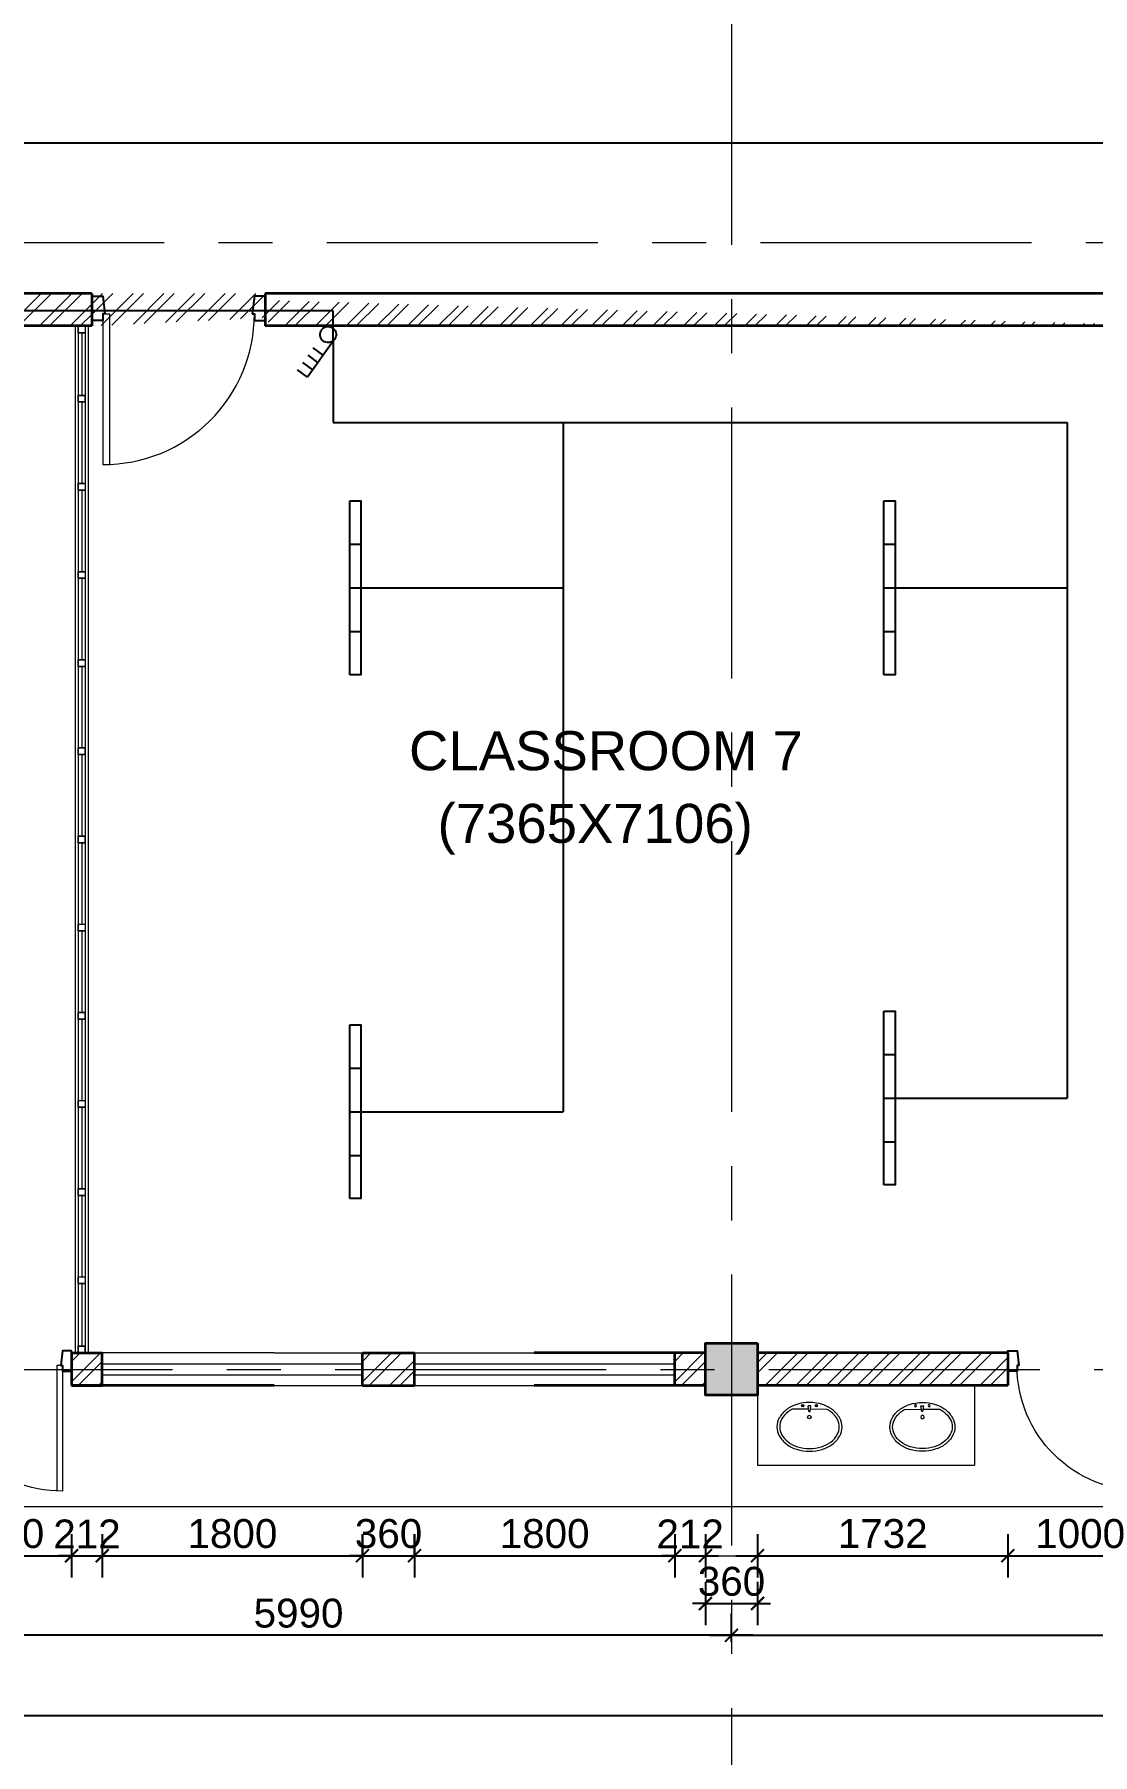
# Model space of a CAD drawing. Header units: inches. Extents: x 527934 to 2134587, y -408734 to 227304.
# Drawn here: x 1705799 to 1713119, y -23437 to -11534 of the extents above; entities that cross this region are included whole.
import ezdxf

# ---------------------------------------------------------------- set-up
doc = ezdxf.new("R2010")
doc.units = ezdxf.units.IN
doc.header["$MEASUREMENT"] = 0
doc.linetypes.add('CENTER', pattern=[2, 1.25, -0.25, 0.25, -0.25])
for name, color, linetype, lineweight in [('1 LIGHT N SWITCH', 3, 'Continuous', 25), ('6 LIGHT PT WIRING', 3, 'Continuous', 25), ('centre line', 1, 'CENTER', 9), ('dim', 253, 'Continuous', 9), ('door', 77, 'Continuous', 13), ('furniture', 253, 'Continuous', 5), ('hatch', 250, 'Continuous', 5), ('hatch 2', 251, 'Continuous', 5), ('Index_Contour', 1, 'Continuous', 20), ('INSULATION', 253, 'Continuous', 5), ('metal', 40, 'Continuous', 18), ('partition wall', 5, 'Continuous', 20), ('plinth', 5, 'Continuous', 9), ('sill', 253, 'Continuous', 13), ('text', 7, 'Continuous', 13), ('wall - brick', 30, 'Continuous', 35), ('window', 1, 'Continuous', 15)]:
    doc.layers.add(name, color=color, linetype=linetype, lineweight=lineweight)
doc.styles.get("Standard").update_dxf_attribs({"font": 'arial.ttf'})
doc.linetypes.add('BATTING', pattern='A,0.0001,-0.1,[134,ltypeshp.shx,S=0.1,R=0,X=-0.1,Y=0],-0.2,[134,ltypeshp.shx,S=0.1,R=180,X=0.1,Y=0],-0.1', length=0.4001)
doc.dimstyles.new('dim 100', dxfattribs={"dimtxt": 200, "dimasz": 90, "dimexe": 150, "dimexo": 150, "dimgap": 50, "dimtad": 1, "dimdec": 0, "dimzin": 0, "dimdsep": 46, "dimtxsty": 'Standard', "dimblk": 'ARCHTICK', "dimcen": 100, "dimdle": 150, "dimazin": 0, "dimtfac": 1, "dimtdec": 0, "dimtix": 1, "dimtmove": 2, "dimatfit": 3, "dimfxl": 150, "dimfxlon": 1, "dimtolj": 1, "dimtzin": 0, "dimarcsym": 0})

# ---------------------------------------------------------------- blocks, each defined once
blk = doc.blocks.new('hhhddhdhhdhd')
at = {"layer": 'hatch 2'}
h = blk.add_hatch(dxfattribs=at)
h.set_pattern_fill('ANSI31', color=256, scale=10.11854614201475, angle=180)
h.set_pattern_definition([(225, (0, 0), (0.8943615740959506, -0.894361574095951), [])])
h.paths.add_polyline_path([(2732476.997218427, 3237924.497344343), (2732476.997218427, 3237970.497344343), (2732522.997218427, 3237970.497344343), (2732522.997218427, 3237924.497344343)], flags=16)
edge = h.paths.add_edge_path()
edge.add_line((2732475.497218427, 3237972.497344343), (2732524.497218427, 3237972.497344343))
edge.add_arc((2732524.497218427, 3237971.997344343), 0.5, 0, 90, ccw=False)
edge.add_line((2732524.997218427, 3237971.997344343), (2732524.997218427, 3237922.997344343))
edge.add_arc((2732524.497218427, 3237922.997344343), 0.5, -90, 0, ccw=False)
edge.add_line((2732524.497218427, 3237922.497344343), (2732475.497218427, 3237922.497344343))
edge.add_arc((2732475.497218427, 3237922.997344343), 0.5, 180, 270, ccw=False)
edge.add_line((2732474.997218427, 3237922.997344343), (2732474.997218427, 3237971.809960568))
edge.add_arc((2732475.621186423, 3237971.881629747), 0.628070479563874, 101.38373853772163, 186.5522990226772, ccw=False)
at = {"layer": 'metal'}
for p, q in [((2732474.997218427, 3237922.997344343), (2732474.997218427, 3237971.809960568)), ((2732475.497218427, 3237972.497344343), (2732524.497218427, 3237972.497344343)), ((2732524.997218427, 3237971.997344343), (2732524.997218427, 3237922.997344343)), ((2732524.497218427, 3237922.497344343), (2732475.497218427, 3237922.497344343)), ((2732476.997218427, 3237970.497344343), (2732522.997218427, 3237970.497344343)), ((2732476.997218427, 3237924.497344343), (2732476.997218427, 3237970.497344343)), ((2732522.997218427, 3237924.497344343), (2732476.997218427, 3237924.497344343)), ((2732522.997218427, 3237970.497344343), (2732522.997218427, 3237924.497344343))]:
    blk.add_line(p, q, dxfattribs=at)
for centre, radius, start, end in [((2732475.621186423, 3237971.881629747), 0.628070479563874, 101.3837385377217, 186.5522990226772), ((2732524.497218427, 3237971.997344343), 0.5, 0, 90), ((2732475.497218427, 3237922.997344343), 0.5, 180, 270), ((2732524.497218427, 3237922.997344343), 0.5, 270, 0)]:
    blk.add_arc(centre, radius, start, end, dxfattribs=at)
blk = doc.blocks.new('Dd1')
at = {"layer": 'door'}
for p, q in [((6330586.909815274, 14339.03910187684), (6330586.909815273, 13509.05983945176)), ((6330598.909815274, 14377.03910187684), (6330624.909815274, 14377.03910187684)), ((6330624.909815274, 14377.03910187684), (6330624.909815274, 13509.62916418879))]:
    blk.add_line(p, q, dxfattribs=at)
at = {"layer": 'door', "lineweight": 25}
for points in [[(6330598.909815274, 14377.03910187684), (6330586.909815274, 14377.03910187684), (6330586.909815274, 14339.03910187684), (6330523.909815274, 14339.03910187684), (6330523.909815274, 14479.03910187684), (6330586.909815274, 14479.03910187684)], [(6331448.909815274, 14377.03910187684), (6331460.909815274, 14377.03910187684), (6331460.909815274, 14339.03910187684), (6331523.909815274, 14339.03910187684), (6331523.909815274, 14479.03910187684), (6331460.909815274, 14479.03910187684)]]:
    blk.add_lwpolyline(points, close=True, dxfattribs=at)
at = {"layer": 'door'}
blk.add_arc((6330592.909815274, 14377.03910187684), 868, 269.6039430704651, 0, dxfattribs=at)
blk = doc.blocks.new('_ArchTick')
at = {"color": 0, "linetype": 'ByBlock', "const_width": 0.15}
blk.add_lwpolyline([(-0.5, -0.5), (0.5, 0.5)], dxfattribs=at)
blk = doc.blocks.new('*D2553')
at = {"layer": 'Defpoints', "color": 0, "ltscale": 400}
for p in [(1705056.265545588, -20657.88249281747), (1706056.266017247, -20657.88249389594), (1706056.266017247, -22060.54437212483)]:
    blk.add_point(p, dxfattribs=at)
at = {"layer": 'dim', "color": 0, "lineweight": -2, "ltscale": 400}
for p, q in [((1705056.265545588, -21910.54437212483), (1705056.265545588, -22210.54437212483)), ((1706056.266017247, -21910.54437212483), (1706056.266017247, -22210.54437212483)), ((1704906.265545588, -22060.54437212483), (1706206.266017247, -22060.54437212483))]:
    blk.add_line(p, q, dxfattribs=at)
at = {"layer": 'dim', "color": 0, "lineweight": -2, "ltscale": 400, "xscale": 90, "yscale": 90, "zscale": 90, "rotation": 180}
blk.add_blockref('_ArchTick', (1705056.265545588, -22060.54437212483), dxfattribs=at)
at = {"layer": 'dim', "color": 0, "lineweight": -2, "ltscale": 400, "xscale": 90, "yscale": 90, "zscale": 90}
blk.add_blockref('_ArchTick', (1706056.266017247, -22060.54437212483), dxfattribs=at)
at = {"layer": 'dim', "color": 0, "ltscale": 400, "insert": (1705556.265781417, -21908.42977458049), "char_height": 200, "attachment_point": 5}
blk.add_mtext('\\A1;1000', dxfattribs=at)
blk = doc.blocks.new('*D2554')
at = {"layer": 'Defpoints', "color": 0, "ltscale": 400}
for p in [(1706056.266017247, -20882.88249281747), (1706268.765515205, -20882.88249281747), (1706268.765515205, -22060.54437212483)]:
    blk.add_point(p, dxfattribs=at)
at = {"layer": 'dim', "color": 0, "lineweight": -2, "ltscale": 400}
for p, q in [((1706056.266017247, -21910.54437212483), (1706056.266017247, -22210.54437212483)), ((1706268.765515205, -21910.54437212483), (1706268.765515205, -22210.54437212483)), ((1706056.266017247, -22060.54437212483), (1705966.266017247, -22060.54437212483)), ((1706056.266017247, -22060.54437212483), (1706268.765515205, -22060.54437212483)), ((1706268.765515205, -22060.54437212483), (1706358.765515205, -22060.54437212483))]:
    blk.add_line(p, q, dxfattribs=at)
at = {"layer": 'dim', "color": 0, "lineweight": -2, "ltscale": 400, "xscale": 90, "yscale": 90, "zscale": 90}
blk.add_blockref('_ArchTick', (1706056.266017247, -22060.54437212483), dxfattribs=at)
at = {"layer": 'dim', "color": 0, "lineweight": -2, "ltscale": 400, "xscale": 90, "yscale": 90, "zscale": 90, "rotation": 180}
blk.add_blockref('_ArchTick', (1706268.765515205, -22060.54437212483), dxfattribs=at)
at = {"layer": 'dim', "color": 0, "ltscale": 400, "insert": (1706162.515766226, -21910.13509518077), "char_height": 200, "attachment_point": 5}
blk.add_mtext('\\A1;212', dxfattribs=at)
blk = doc.blocks.new('*D2555')
at = {"layer": 'Defpoints', "color": 0, "ltscale": 400}
for p in [(1706268.765515205, -20882.88249281747), (1708068.765515205, -20882.88249281747), (1708068.765515205, -22060.54437212483)]:
    blk.add_point(p, dxfattribs=at)
at = {"layer": 'dim', "color": 0, "lineweight": -2, "ltscale": 400}
for p, q in [((1706268.765515205, -21910.54437212483), (1706268.765515205, -22210.54437212483)), ((1708068.765515205, -21910.54437212483), (1708068.765515205, -22210.54437212483)), ((1706118.765515205, -22060.54437212483), (1708218.765515205, -22060.54437212483))]:
    blk.add_line(p, q, dxfattribs=at)
at = {"layer": 'dim', "color": 0, "lineweight": -2, "ltscale": 400, "xscale": 90, "yscale": 90, "zscale": 90, "rotation": 180}
blk.add_blockref('_ArchTick', (1706268.765515205, -22060.54437212483), dxfattribs=at)
at = {"layer": 'dim', "color": 0, "lineweight": -2, "ltscale": 400, "xscale": 90, "yscale": 90, "zscale": 90}
blk.add_blockref('_ArchTick', (1708068.765515205, -22060.54437212483), dxfattribs=at)
at = {"layer": 'dim', "color": 0, "ltscale": 400, "insert": (1707168.765515205, -21908.42977458049), "char_height": 200, "attachment_point": 5}
blk.add_mtext('\\A1;1800', dxfattribs=at)
blk = doc.blocks.new('*D2556')
at = {"layer": 'Defpoints', "color": 0, "ltscale": 400}
for p in [(1708428.765515205, -20882.88249281747), (1710228.765515205, -20882.88249281747), (1710228.765515205, -22060.54437212483)]:
    blk.add_point(p, dxfattribs=at)
at = {"layer": 'dim', "color": 0, "lineweight": -2, "ltscale": 400}
for p, q in [((1708428.765515205, -21910.54437212483), (1708428.765515205, -22210.54437212483)), ((1710228.765515205, -21910.54437212483), (1710228.765515205, -22210.54437212483)), ((1708278.765515205, -22060.54437212483), (1710378.765515205, -22060.54437212483))]:
    blk.add_line(p, q, dxfattribs=at)
at = {"layer": 'dim', "color": 0, "lineweight": -2, "ltscale": 400, "xscale": 90, "yscale": 90, "zscale": 90, "rotation": 180}
blk.add_blockref('_ArchTick', (1708428.765515205, -22060.54437212483), dxfattribs=at)
at = {"layer": 'dim', "color": 0, "lineweight": -2, "ltscale": 400, "xscale": 90, "yscale": 90, "zscale": 90}
blk.add_blockref('_ArchTick', (1710228.765515205, -22060.54437212483), dxfattribs=at)
at = {"layer": 'dim', "color": 0, "ltscale": 400, "insert": (1709328.765515205, -21908.42977458049), "char_height": 200, "attachment_point": 5}
blk.add_mtext('\\A1;1800', dxfattribs=at)
blk = doc.blocks.new('*D2557')
at = {"layer": 'Defpoints', "color": 0, "ltscale": 400}
for p in [(1710228.765515205, -20882.88249281701), (1710441.265484822, -20882.88249281701), (1710441.265484822, -22060.54437212483)]:
    blk.add_point(p, dxfattribs=at)
at = {"layer": 'dim', "color": 0, "lineweight": -2, "ltscale": 400}
for p, q in [((1710228.765515205, -21910.54437212483), (1710228.765515205, -22210.54437212483)), ((1710441.265484822, -21910.54437212483), (1710441.265484822, -22210.54437212483)), ((1710228.765515205, -22060.54437212483), (1710138.765515205, -22060.54437212483)), ((1710228.765515205, -22060.54437212483), (1710441.265484822, -22060.54437212483)), ((1710441.265484822, -22060.54437212483), (1710531.265484822, -22060.54437212483))]:
    blk.add_line(p, q, dxfattribs=at)
at = {"layer": 'dim', "color": 0, "lineweight": -2, "ltscale": 400, "xscale": 90, "yscale": 90, "zscale": 90}
blk.add_blockref('_ArchTick', (1710228.765515205, -22060.54437212483), dxfattribs=at)
at = {"layer": 'dim', "color": 0, "lineweight": -2, "ltscale": 400, "xscale": 90, "yscale": 90, "zscale": 90, "rotation": 180}
blk.add_blockref('_ArchTick', (1710441.265484822, -22060.54437212483), dxfattribs=at)
at = {"layer": 'dim', "color": 0, "ltscale": 400, "insert": (1710335.015500014, -21910.13509518077), "char_height": 200, "attachment_point": 5}
blk.add_mtext('\\A1;212', dxfattribs=at)
blk = doc.blocks.new('*D2094')
at = {"layer": 'Defpoints', "color": 0, "ltscale": 400}
for p in [(1710441.265484822, -21280.97363024228), (1710801.265484822, -21280.97363024228), (1710801.265484822, -22391.13550954964)]:
    blk.add_point(p, dxfattribs=at)
at = {"layer": 'dim', "color": 0, "lineweight": -2, "ltscale": 400}
for p, q in [((1710441.265484822, -22241.13550954964), (1710441.265484822, -22541.13550954964)), ((1710801.265484822, -22241.13550954964), (1710801.265484822, -22541.13550954964)), ((1710441.265484822, -22391.13550954964), (1710351.265484822, -22391.13550954964)), ((1710441.265484822, -22391.13550954964), (1710801.265484822, -22391.13550954964)), ((1710801.265484822, -22391.13550954964), (1710891.265484822, -22391.13550954964))]:
    blk.add_line(p, q, dxfattribs=at)
at = {"layer": 'dim', "color": 0, "lineweight": -2, "ltscale": 400, "xscale": 90, "yscale": 90, "zscale": 90}
blk.add_blockref('_ArchTick', (1710441.265484822, -22391.13550954964), dxfattribs=at)
at = {"layer": 'dim', "color": 0, "lineweight": -2, "ltscale": 400, "xscale": 90, "yscale": 90, "zscale": 90, "rotation": 180}
blk.add_blockref('_ArchTick', (1710801.265484822, -22391.13550954964), dxfattribs=at)
at = {"layer": 'dim', "color": 0, "ltscale": 400, "insert": (1710621.265484822, -22238.95269918129), "char_height": 200, "attachment_point": 5}
blk.add_mtext('\\A1;360', dxfattribs=at)
blk = doc.blocks.new('*D2558')
at = {"layer": 'Defpoints', "color": 0, "ltscale": 400}
for p in [(1710801.265484822, -20882.88249281747), (1712533.266017284, -20882.88249281747), (1712533.266017284, -22060.54437212483)]:
    blk.add_point(p, dxfattribs=at)
at = {"layer": 'dim', "color": 0, "lineweight": -2, "ltscale": 400}
for p, q in [((1710801.265484822, -21910.54437212483), (1710801.265484822, -22210.54437212483)), ((1712533.266017284, -21910.54437212483), (1712533.266017284, -22210.54437212483)), ((1710651.265484822, -22060.54437212483), (1712683.266017284, -22060.54437212483))]:
    blk.add_line(p, q, dxfattribs=at)
at = {"layer": 'dim', "color": 0, "lineweight": -2, "ltscale": 400, "xscale": 90, "yscale": 90, "zscale": 90, "rotation": 180}
blk.add_blockref('_ArchTick', (1710801.265484822, -22060.54437212483), dxfattribs=at)
at = {"layer": 'dim', "color": 0, "lineweight": -2, "ltscale": 400, "xscale": 90, "yscale": 90, "zscale": 90}
blk.add_blockref('_ArchTick', (1712533.266017284, -22060.54437212483), dxfattribs=at)
at = {"layer": 'dim', "color": 0, "ltscale": 400, "insert": (1711667.265751053, -21908.36156175648), "char_height": 200, "attachment_point": 5}
blk.add_mtext('\\A1;1732', dxfattribs=at)
blk = doc.blocks.new('*D2095')
at = {"layer": 'Defpoints', "color": 0, "ltscale": 400}
for p in [(1712533.266017284, -20882.88249281747), (1713533.265545582, -20882.88458908699), (1713533.265545582, -22060.54437212483)]:
    blk.add_point(p, dxfattribs=at)
at = {"layer": 'dim', "color": 0, "lineweight": -2, "ltscale": 400}
for p, q in [((1712533.266017284, -21910.54437212483), (1712533.266017284, -22210.54437212483)), ((1713533.265545582, -21910.54437212483), (1713533.265545582, -22210.54437212483)), ((1712383.266017284, -22060.54437212483), (1713683.265545582, -22060.54437212483))]:
    blk.add_line(p, q, dxfattribs=at)
at = {"layer": 'dim', "color": 0, "lineweight": -2, "ltscale": 400, "xscale": 90, "yscale": 90, "zscale": 90, "rotation": 180}
blk.add_blockref('_ArchTick', (1712533.266017284, -22060.54437212483), dxfattribs=at)
at = {"layer": 'dim', "color": 0, "lineweight": -2, "ltscale": 400, "xscale": 90, "yscale": 90, "zscale": 90}
blk.add_blockref('_ArchTick', (1713533.265545582, -22060.54437212483), dxfattribs=at)
at = {"layer": 'dim', "color": 0, "ltscale": 400, "insert": (1713033.265781433, -21908.42977458049), "char_height": 200, "attachment_point": 5}
blk.add_mtext('\\A1;1000', dxfattribs=at)
blk = doc.blocks.new('*D2099')
at = {"layer": 'Defpoints', "color": 0, "ltscale": 400}
for p in [(1698461.265545587, -21034.48538667196), (1728801.275235086, -21034.48538667196), (1728801.275235086, -23166.21030506492)]:
    blk.add_point(p, dxfattribs=at)
at = {"layer": 'dim', "color": 0, "lineweight": -2, "ltscale": 400}
for p, q in [((1698461.265545587, -23016.21030506492), (1698461.265545587, -23316.21030506492)), ((1728801.275235086, -23016.21030506492), (1728801.275235086, -23316.21030506492)), ((1698311.265545587, -23166.21030506492), (1728951.275235086, -23166.21030506492))]:
    blk.add_line(p, q, dxfattribs=at)
at = {"layer": 'dim', "color": 0, "lineweight": -2, "ltscale": 400, "xscale": 90, "yscale": 90, "zscale": 90, "rotation": 180}
blk.add_blockref('_ArchTick', (1698461.265545587, -23166.21030506492), dxfattribs=at)
at = {"layer": 'dim', "color": 0, "lineweight": -2, "ltscale": 400, "xscale": 90, "yscale": 90, "zscale": 90}
blk.add_blockref('_ArchTick', (1728801.275235086, -23166.21030506492), dxfattribs=at)
at = {"layer": 'dim', "color": 0, "ltscale": 400, "insert": (1713631.270390336, -23014.02749469657), "char_height": 200, "attachment_point": 5}
blk.add_mtext('\\A1;30340', dxfattribs=at)
blk = doc.blocks.new('*D2120')
at = {"layer": 'Defpoints', "color": 0, "ltscale": 400}
for p in [(1698466.265545587, -11766.37597028585), (1734566.265545589, -11766.37597028585), (1698466.265545587, -23721.21030506492)]:
    blk.add_point(p, dxfattribs=at)
at = {"layer": 'dim', "color": 0, "lineweight": -2, "ltscale": 400}
for p, q in [((1698466.265545587, -23571.21030506492), (1698466.265545587, -23871.21030506492)), ((1734566.265545589, -23571.21030506492), (1734566.265545589, -23871.21030506492)), ((1734716.265545589, -23721.21030506492), (1698316.265545587, -23721.21030506492))]:
    blk.add_line(p, q, dxfattribs=at)
at = {"layer": 'dim', "color": 0, "lineweight": -2, "ltscale": 400, "xscale": 90, "yscale": 90, "zscale": 90, "rotation": 180}
blk.add_blockref('_ArchTick', (1698466.265545587, -23721.21030506492), dxfattribs=at)
at = {"layer": 'dim', "color": 0, "lineweight": -2, "ltscale": 400, "xscale": 90, "yscale": 90, "zscale": 90}
blk.add_blockref('_ArchTick', (1734566.265545589, -23721.21030506492), dxfattribs=at)
at = {"layer": 'dim', "color": 0, "ltscale": 400, "insert": (1716516.265545588, -23569.02749469657), "char_height": 200, "attachment_point": 5}
blk.add_mtext('\\A1;36100', dxfattribs=at)
blk = doc.blocks.new('*D2127')
at = {"layer": 'Defpoints', "color": 0, "ltscale": 400}
for p in [(1704631.265484822, -22611.21030506492), (1704631.265484822, -22807.06950685277), (1710621.265484823, -22807.06950685271)]:
    blk.add_point(p, dxfattribs=at)
at = {"layer": 'furniture', "color": 0, "lineweight": -2, "ltscale": 400}
for p, q in [((1704631.265484822, -22657.06950685277), (1704631.265484822, -22461.21030506492)), ((1710621.265484823, -22657.06950685271), (1710621.265484823, -22461.21030506492)), ((1710771.265484823, -22611.21030506492), (1704481.265484822, -22611.21030506492))]:
    blk.add_line(p, q, dxfattribs=at)
at = {"layer": 'furniture', "color": 0, "lineweight": -2, "ltscale": 400, "xscale": 90, "yscale": 90, "zscale": 90, "rotation": 180}
blk.add_blockref('_ArchTick', (1704631.265484822, -22611.21030506492), dxfattribs=at)
at = {"layer": 'furniture', "color": 0, "lineweight": -2, "ltscale": 400, "xscale": 90, "yscale": 90, "zscale": 90}
blk.add_blockref('_ArchTick', (1710621.265484823, -22611.21030506492), dxfattribs=at)
at = {"layer": 'furniture', "color": 0, "ltscale": 400, "insert": (1707626.265484823, -22459.09570752058), "char_height": 200, "attachment_point": 5}
blk.add_mtext('\\A1;5990', dxfattribs=at)
blk = doc.blocks.new('*D2128')
at = {"layer": 'Defpoints', "color": 0, "ltscale": 400}
for p in [(1716616.265484824, -22611.21030506492), (1710621.265484823, -22807.06950685271), (1716616.265484824, -22807.0695068526)]:
    blk.add_point(p, dxfattribs=at)
at = {"layer": 'furniture', "color": 0, "lineweight": -2, "ltscale": 400}
for p, q in [((1710621.265484823, -22657.06950685271), (1710621.265484823, -22461.21030506492)), ((1716616.265484824, -22657.0695068526), (1716616.265484824, -22461.21030506492)), ((1710471.265484823, -22611.21030506492), (1716766.265484824, -22611.21030506492))]:
    blk.add_line(p, q, dxfattribs=at)
at = {"layer": 'furniture', "color": 0, "lineweight": -2, "ltscale": 400, "xscale": 90, "yscale": 90, "zscale": 90, "rotation": 180}
blk.add_blockref('_ArchTick', (1710621.265484823, -22611.21030506492), dxfattribs=at)
at = {"layer": 'furniture', "color": 0, "lineweight": -2, "ltscale": 400, "xscale": 90, "yscale": 90, "zscale": 90}
blk.add_blockref('_ArchTick', (1716616.265484824, -22611.21030506492), dxfattribs=at)
at = {"layer": 'furniture', "color": 0, "ltscale": 400, "insert": (1713618.765484823, -22459.09570752058), "char_height": 200, "attachment_point": 5}
blk.add_mtext('\\A1;5995', dxfattribs=at)
blk = doc.blocks.new('A$C469E363F')
at = {"color": 0}
for p, q in [((-0.6508621504823395, 5.386565131215548), (-5.48346222720204, 5.401587293539478)), ((-0.0007155700219527716, 6.375148933184164), (-0.793191741259875, 6.377612349459696)), ((-0.559981359602375, 4.753758175883149), (-0.793191741259875, 6.377612349459696)), ((-0.2370772212781276, 4.752754426699994), (-0.0007155700219527716, 6.375148933184164)), ((4.683396375230473, 5.369983561008894), (-0.1449683981321641, 5.384992557870873)), ((-0.559981359602375, 4.753758175883149), (-0.2370772212781276, 4.752754426699994))]:
    blk.add_line(p, q, dxfattribs=at)
blk.add_lwpolyline([(-0.4382158782572105, -6.897595226916565, 0.07544461622980127), (3.312944850031613, -6.340268763403401, 0.08578280710760662), (6.292661078377819, -4.829499937515266, 0.1060700219635833), (8.410901875204786, -2.409746898945514, 0.1268223572478309), (9.093668923080827, 0.205129318919262, 0.126822357247841), (8.427171625367691, 2.824199731978752, 0.1060700219635801), (6.324015248738306, 5.257075005487422, 0.08578280710761567), (3.353748979321495, 6.786339382732649, 0.07544461622980807), (-0.3938743852966127, 7.366975855369674, 0.07544461622980717), (-4.145035113585891, 6.809649391856055, 0.08578280710761259), (-7.124751341931642, 5.298880565967693, 0.1060700219635841), (-9.242992138758495, 2.879127527397941, 0.126822357247837), (-9.925759186634536, 0.2642513095333925, 0.126822357247837), (-9.259261888921515, -2.354819103525642, 0.1060700219635841), (-7.156105512291902, -4.787694377034768, 0.08578280710760329), (-4.185839242875659, -6.316958754279995, 0.07544461622980449)], format="xyb", close=True, dxfattribs=at)
for points in [[(-5.483462227202153, 5.401587293539478, 0.03836599379511606), (-6.651236372209155, 4.663421579211672, 0.1060700219635777), (-8.550473193987273, 2.49384573243151, 0.1268223572478474), (-9.133283015396387, 0.2617878932576332, 0.1268223572478473), (-8.564361049612785, -1.973850110131252, 0.1060700219635788), (-6.678649076528586, -4.155191489809567, 0.08578280710762202), (-3.948379741503118, -5.560891604082371, 0.07544461622978832), (-0.4357524619815649, -6.105119055678642, 0.07544461622978296)], [(-0.4357524619815649, -6.105119055678642, 0.07544461622978296), (3.080190369535558, -5.582739950612449, 0.08578280710762863), (5.819146108655104, -4.194040950759018, 0.1060700219635648), (7.718382930433108, -2.02446510397931, 0.1268223572478603), (8.301192751842564, 0.2075927351947939, 0.1268223572478523), (7.732270786058848, 2.443230738583679, 0.10607002196357), (5.846558812974877, 4.624572118262222, 0.03836599379512048), (4.683396375230586, 5.369983561008667, 0.0754446162298453)]]:
    blk.add_lwpolyline(points, format="xyb", dxfattribs=at)
for centre, radius in [((-2.405682235648442, 6.44145536807423), 0.316410527509236), ((-2.405682235648442, 6.44145536807423), 0.2756866746727006), ((1.612140671178054, 6.428965944795436), 0.316410527509236), ((1.612140671178054, 6.428965944795436), 0.262968484783221), ((-0.4609283452438149, 3.125746573210563), 0.5149583400676158)]:
    blk.add_circle(centre, radius, dxfattribs=at)
blk = doc.blocks.new('*D2131')
at = {"layer": 'Defpoints', "color": 0, "ltscale": 400}
for p in [(1708068.765515205, -22060.54437212483), (1708428.765515205, -22060.54437212483), (1708428.765515205, -22060.54437212483)]:
    blk.add_point(p, dxfattribs=at)
at = {"layer": 'furniture', "color": 0, "lineweight": -2, "ltscale": 400}
for p, q in [((1708068.765515205, -22060.54437212483), (1708068.765515205, -21910.54437212483)), ((1708428.765515205, -22060.54437212483), (1708428.765515205, -21910.54437212483)), ((1708068.765515205, -22060.54437212483), (1707978.765515205, -22060.54437212483)), ((1708068.765515205, -22060.54437212483), (1708428.765515205, -22060.54437212483)), ((1708428.765515205, -22060.54437212483), (1708518.765515205, -22060.54437212483))]:
    blk.add_line(p, q, dxfattribs=at)
at = {"layer": 'furniture', "color": 0, "lineweight": -2, "ltscale": 400, "xscale": 90, "yscale": 90, "zscale": 90}
blk.add_blockref('_ArchTick', (1708068.765515205, -22060.54437212483), dxfattribs=at)
at = {"layer": 'furniture', "color": 0, "lineweight": -2, "ltscale": 400, "xscale": 90, "yscale": 90, "zscale": 90, "rotation": 180}
blk.add_blockref('_ArchTick', (1708428.765515205, -22060.54437212483), dxfattribs=at)
at = {"layer": 'furniture', "color": 0, "ltscale": 400, "insert": (1708248.765515205, -21908.36156175648), "char_height": 200, "attachment_point": 5}
blk.add_mtext('\\A1;360', dxfattribs=at)
blk = doc.blocks.new('1x36 TL MO')
at = {"color": 3}
for p, q in [((11329249.02038542, 640104.8315080923), (11330289.84068898, 640104.8315080923)), ((11329507.36294379, 640104.8315080923), (11329507.36294379, 640038.1244651896)), ((11329768.83599621, 640104.8315080923), (11329768.83599621, 640038.1244651896)), ((11330030.30904857, 640104.8315080923), (11330030.30904857, 640038.1244651896))]:
    blk.add_line(p, q, dxfattribs=at)
blk.add_lwpolyline([(11330289.84068898, 640104.8315080923), (11330289.84068898, 640038.1244651896), (11329249.02038542, 640038.1244651896), (11329249.02038542, 640104.8315080923)], dxfattribs=at)
blk = doc.blocks.new('4 gang')
at = {"color": 3}
for p, q in [((546617.426804962, 231935.5275549548), (546738.1279830508, 232137.4248327123)), ((546713.575639265, 232096.6259608971), (546769.5282585792, 232062.8812287929)), ((546738.1279830508, 232137.4248327123), (546794.080602514, 232103.6801005708)), ((546664.7655576341, 232014.7112503083), (546720.7181771718, 231980.9665181669)), ((546689.2196994893, 232055.6157777639), (546745.1723189525, 232021.8710456597))]:
    blk.add_line(p, q, dxfattribs=at)
blk.add_circle((546647.6656181238, 231903.4502330976), 42.67406157476853, dxfattribs=at)

msp = doc.modelspace()

# ---------------------------------------------------------------- hatches: boundary and pattern name
h = msp.add_hatch()
h.set_pattern_fill('ANSI31', color=256, scale=10, angle=-90.00000000000006)
h.set_pattern_definition([(314.9999999999999, (1763797.265545587, 182312.1175071825), (0.8838834764831852, 0.8838834764831835), [])])
h.paths.add_polyline_path([(1698691.265545587, 9392.117507182527), (1698691.265545587, 9622.117507182527), (1698461.265545587, 9622.117507182527), (1698461.265545587, 9392.117507182527)])
h.paths.add_polyline_path([(1698753.765545587, -3362.882492817473), (1698753.765545587, -3012.882492817473), (1698403.765545587, -3012.882492817473), (1698403.765545587, -3362.882492817473)])
h.paths.add_polyline_path([(1698753.765545587, -8252.882492817473), (1698753.765545587, -7902.882492817473), (1698403.765545587, -7902.882492817473), (1698403.765545587, -8252.882492817473)])
h.paths.add_polyline_path([(1698753.765545587, -13148.88249281747), (1698753.765545587, -12798.88249281747), (1698403.765545587, -12798.88249281747), (1698403.765545587, -13148.88249281747)])
h.paths.add_polyline_path([(1698691.265545587, -20887.88249281747), (1698691.265545587, -20657.88249281747), (1698461.265545587, -20657.88249281747), (1698461.265545587, -20887.88249281747)])
h.paths.add_polyline_path([(1704811.265484822, -20950.38249281747), (1704811.265484822, -20590.38249281747), (1704451.265484822, -20590.38249281747), (1704451.265484822, -20950.38249281747)])
h.paths.add_polyline_path([(1710801.265484822, -20950.38249281747), (1710801.265484822, -20590.38249281747), (1710441.265484822, -20590.38249281747), (1710441.265484822, -20950.38249281747)])
h.paths.add_polyline_path([(1716796.265484822, -20950.38249281747), (1716796.265484822, -20590.38249281747), (1716436.265484822, -20590.38249281747), (1716436.265484822, -20950.38249281747)])
h.paths.add_polyline_path([(1722801.265484822, -20950.38249281747), (1722801.265484822, -20590.38249281747), (1722441.265484822, -20590.38249281747), (1722441.265484822, -20950.38249281747)])
h.paths.add_polyline_path([(1728801.265545587, -20887.88249281747), (1728801.265545587, -20657.88249281747), (1728571.265545587, -20657.88249281747), (1728571.265545587, -20887.88249281747)])
h.paths.add_polyline_path([(1728858.765545587, -13148.88249281747), (1728858.765545587, -12798.88249281747), (1728508.765545587, -12798.88249281747), (1728508.765545587, -13148.88249281747)])
h.paths.add_polyline_path([(1728858.765545587, -8252.882492817473), (1728858.765545587, -7902.882492817473), (1728508.765545587, -7902.882492817473), (1728508.765545587, -8252.882492817473)])
h.paths.add_polyline_path([(1728858.765545587, -3362.882492817473), (1728858.765545587, -3012.882492817473), (1728508.765545587, -3012.882492817473), (1728508.765545587, -3362.882492817473)])
h.paths.add_polyline_path([(1728858.765545587, 1533.117507182527), (1728858.765545587, 1883.117507182527), (1728508.765545587, 1883.117507182527), (1728508.765545587, 1533.117507182527)])
h.paths.add_polyline_path([(1728801.265545587, 9392.117507182527), (1728801.265545587, 9622.117507182527), (1728571.265545587, 9622.117507182527), (1728571.265545587, 9392.117507182527)])
h.paths.add_polyline_path([(1722801.265484822, 9324.617507182527), (1722801.265484822, 9684.617507182527), (1722441.265484822, 9684.617507182527), (1722441.265484822, 9324.617507182527)])
h.paths.add_polyline_path([(1716796.265484822, 9324.617507182527), (1716796.265484822, 9684.617507182527), (1716436.265484822, 9684.617507182527), (1716436.265484822, 9324.617507182527)])
h.paths.add_polyline_path([(1710801.265484822, 9324.617507182527), (1710801.265484822, 9684.617507182527), (1710441.265484822, 9684.617507182527), (1710441.265484822, 9324.617507182527)])
h.paths.add_polyline_path([(1704811.265484822, 9324.617507182527), (1704811.265484822, 9684.617507182527), (1704451.265484822, 9684.617507182527), (1704451.265484822, 9324.617507182527)])
at = {"layer": 'hatch', "lineweight": 5, "ltscale": 400}
h = msp.add_hatch(dxfattribs=at)
h.set_pattern_fill('ANSI32', color=256, scale=400)
h.set_pattern_definition([(45, (-909378.5005161273, 35826.50037050713), (-106.0660171779821, 106.0660171779821), []), (45, (-909307.7898381273, 35826.50037050713), (-106.0660171779821, 106.0660171779821), [])])
edge = h.paths.add_edge_path()
edge.add_line((1703639.765473061, -13326.88370049745), (1703639.76540033, -13551.88249281747))
edge.add_line((1706196.265545587, -13551.88249281747), (1703639.765545587, -13551.88249281747))
edge.add_line((1706196.265545587, -13326.88249281747), (1703639.765545587, -13326.88249281747))
edge.add_line((1706196.265472856, -13326.88249281747), (1706196.265472856, -13551.88249281794))
edge.add_line((1707416.265564981, -13494.38247546228), (1707416.265545587, -13551.88249281747))
edge.add_line((1713701.265545587, -13551.88249281747), (1707416.265545587, -13551.88249281747))
edge.add_line((1713701.265545587, -13326.88249281747), (1707416.265545587, -13326.88249281747))
edge.add_line((1707416.26547306, -13374.38247546228), (1707416.265564981, -13494.38247546228))
edge.add_line((1707416.265545587, -13326.88249281747), (1707416.265545586, -13374.38247546181))
edge.add_line((1713701.265489825, -13551.88249281747), (1713701.265489825, -13326.88249281747))
h = msp.add_hatch(dxfattribs=at)
h.set_pattern_fill('ANSI32', color=256, scale=400)
h.set_pattern_definition([(45, (-903453.4992991504, 28495.50157427974), (-106.0660171779821, 106.0660171779821), []), (45, (-903382.7886211504, 28495.50157427974), (-106.0660171779821, 106.0660171779821), [])])
edge = h.paths.add_edge_path()
edge.add_line((1706268.765551569, -20657.88309665769), (1706268.765478839, -20882.88188897772))
edge.add_line((1706268.765478839, -20882.88188897772), (1706056.278545599, -20882.88128904486))
edge.add_line((1706056.278545599, -20882.88128904486), (1706056.278545599, -20657.88128904486))
edge.add_line((1706056.278545599, -20657.88128904486), (1706267.015971675, -20657.88249389548))
h = msp.add_hatch(dxfattribs=at)
h.set_pattern_fill('ANSI32', color=256, scale=400)
h.set_pattern_definition([(45, (-901440.9998011934, 28495.50157427974), (-106.0660171779821, 106.0660171779821), []), (45, (-901370.2891231934, 28495.50157427974), (-106.0660171779821, 106.0660171779821), [])])
edge = h.paths.add_edge_path()
edge.add_line((1708428.76555157, -20657.88309665746), (1708428.765478839, -20882.88188897748))
edge.add_line((1708428.765478839, -20882.88188897748), (1708068.778043556, -20882.88128904486))
edge.add_line((1708068.778043556, -20882.88128904486), (1708068.778043556, -20657.88128904486))
edge.add_line((1708068.778043556, -20657.88128904486), (1708279.515469632, -20657.88249389548))
h = msp.add_hatch(dxfattribs=at)
h.set_pattern_fill('ANSI32', color=256, scale=400)
h.set_pattern_definition([(45, (-899280.9998011934, 28495.50157428021), (-106.0660171779821, 106.0660171779821), []), (45, (-899210.2891231934, 28495.50157428021), (-106.0660171779821, 106.0660171779821), [])])
edge = h.paths.add_edge_path()
edge.add_line((1710441.265521188, -20657.88309665746), (1710441.265448457, -20882.88188897748))
edge.add_line((1710441.265448457, -20882.88188897748), (1710228.778043556, -20882.8812890444))
edge.add_line((1710228.778043556, -20882.8812890444), (1710228.778043556, -20657.8812890444))
edge.add_line((1710228.778043556, -20657.8812890444), (1710439.515469632, -20657.88249389501))
h = msp.add_hatch(dxfattribs=at)
h.set_pattern_fill('ANSI32', color=256, scale=400)
h.set_pattern_definition([(45, (-913478.500367519, 28495.50278303726), (-106.0660171779821, 106.0660171779821), []), (45, (-913407.789689519, 28495.50278303726), (-106.0660171779821, 106.0660171779821), [])])
h.paths.add_polyline_path([(1710801.265248891, -20657.88008028734), (1710801.265990808, -20882.88008028734), (1712533.266053253, -20882.88008028688), (1712533.265980523, -20657.88008028734)])

# ---------------------------------------------------------------- linework, layer by layer
at = {"layer": '6 LIGHT PT WIRING', "ltscale": 400}
for p, q in [((1699527, -12284.5), (1716036, -12284.5)), ((1707866.305029717, -13448), (1703801.776285751, -13448)), ((1707866.305029717, -13656.24645372442), (1707866.305029717, -13448)), ((1707866.305029717, -13656.24645372442), (1707866.305029717, -14220)), ((1707866.305029717, -14220), (1709457.5, -14220)), ((1709457.5, -14220), (1709457.5, -18989.38249281794)), ((1709457.5, -14220), (1712942.5, -14220)), ((1712942.5, -14220), (1712942.5, -18894.38249281794)), ((1708018.765545586, -15364.38249281794), (1709457.5, -15364.38249281794)), ((1711713.765545586, -15364.38249281794), (1712942.5, -15364.38249281794)), ((1711713.765545586, -18894.38249281794), (1712942.5, -18894.38249281794)), ((1708018.765545586, -18989.38249281794), (1709457.5, -18989.38249281794))]:
    msp.add_line(p, q, dxfattribs=at)
at = {"layer": 'centre line', "ltscale": 1500}
for p, q in [((1710621.265484822, 12884.61750718276), (1710621.265484823, -24601.99962949287)), ((1692822.023712615, -12973.88249281747), (1740028.12715113, -12973.88249281747)), ((1692879.523712615, -20772.88249281747), (1740028.12715113, -20772.88249281747))]:
    msp.add_line(p, q, dxfattribs=at)
at = {"layer": 'dim', "ltscale": 400}
msp.add_line((1698461.265545587, -22060.54437212483), (1731607.95362198, -22060.54437212483), dxfattribs=at)
at = {"layer": 'furniture', "ltscale": 400}
for p, q in [((1710801.265484822, -20882.88249281747), (1710801.265484822, -21432.88249281747)), ((1712301.265484822, -20882.88249281683), (1712301.265484823, -21432.88249281707)), ((1710801.265484822, -21432.88249281747), (1712301.265484823, -21432.88249281707))]:
    msp.add_line(p, q, dxfattribs=at)
at = {"layer": 'INSULATION', "linetype": 'BATTING', "ltscale": 400}
for p, q in [((1706126.265545586, -13551.88249281747), (1706126.265545585, -13553.88249281701)), ((1706126.265545587, -20655.88249281747), (1706126.265545587, -20657.88249281747))]:
    msp.add_line(p, q, dxfattribs=at)
at = {"layer": 'INSULATION', "linetype": 'BATTING', "ltscale": 50}
for p, q in [((1706126.265545585, -13599.88249281701), (1706126.265545586, -14031.88249281794)), ((1706126.265545586, -14079.88249281747), (1706126.265545586, -14641.88249281794)), ((1706126.265545586, -14687.88249281794), (1706126.265545586, -15251.88249281747)), ((1706126.265545586, -15297.88249281747), (1706126.265545586, -15861.88249281747)), ((1706126.265545586, -15907.88249281747), (1706126.265545586, -16471.88249281747)), ((1706126.265545586, -16517.88249281747), (1706126.265545586, -17081.88249281747)), ((1706126.265545586, -17127.88249281747), (1706126.265545586, -17691.88249281747)), ((1706126.265545586, -17737.88249281747), (1706126.265545586, -18301.88249281747)), ((1706126.265545586, -18347.88249281747), (1706126.265545586, -18911.88249281747)), ((1706126.265545586, -18957.88249281747), (1706126.265545586, -19521.88249281747)), ((1706126.265545586, -19567.88249281747), (1706126.265545587, -20131.88249281747)), ((1706126.265545587, -20177.88249281747), (1706126.265545587, -20609.88249281747))]:
    msp.add_line(p, q, dxfattribs=at)
at = {"layer": 'partition wall', "ltscale": 400}
for p, q in [((1706081.265545588, -13551.88249281747), (1706081.265545587, -20657.88249281747)), ((1706101.265545587, -13551.88249281747), (1706101.265545587, -20657.88249281747)), ((1706151.265545587, -13551.88249281747), (1706151.265545587, -20657.88249281747)), ((1706171.265545587, -13551.88249281747), (1706171.265545587, -20657.88249281747))]:
    msp.add_line(p, q, dxfattribs=at)
at = {"layer": 'plinth'}
msp.add_line((1728801.275235086, -21722.88249281747), (1698461.265545587, -21722.88249281747), dxfattribs=at)
at = {"layer": 'sill'}
for p, q in [((1707457.265515205, -20657.88249281747), (1706268.765515204, -20657.8824928198)), ((1707457.265515205, -20657.88249281747), (1708068.765515205, -20657.88249281747)), ((1708428.765515205, -20657.88249281747), (1710228.765515205, -20657.88249281747)), ((1706056.265545587, -20882.88249281747), (1708068.765515205, -20882.88249281701)), ((1707457.265515205, -20882.88249281747), (1708068.765515205, -20882.88249281747)), ((1708428.765515205, -20882.88249281747), (1709257.265515205, -20882.88249281747)), ((1708428.765515205, -20882.88249281701), (1710228.765515205, -20882.88249281701))]:
    msp.add_line(p, q, dxfattribs=at)
at = {"layer": 'wall - brick'}
for p, q in [((1706196.265545587, -13326.88249281747), (1703639.765545587, -13326.88249281747)), ((1706196.265472856, -13326.88249281747), (1706196.265472856, -13551.88249281794)), ((1713701.265545587, -13326.88249281747), (1707396.265336214, -13326.88249281794)), ((1707396.26536278, -13326.88249281608), (1707396.26536278, -13374.38247546041)), ((1707396.265290254, -13374.38247546088), (1707396.265382175, -13494.38247546088)), ((1706196.265545587, -13551.88249281747), (1703619.765336215, -13551.88249281794)), ((1707396.265382175, -13494.38247546088), (1707396.26536278, -13551.88249281608)), ((1713701.265545587, -13551.88249281747), (1707396.26536278, -13551.88249281747)), ((1706056.266017247, -20657.88249389594), (1706056.266017247, -20882.88249281747)), ((1706056.266017247, -20657.88249389594), (1706268.765515204, -20657.88249281794)), ((1706268.765515205, -20882.88249281747), (1706268.765515204, -20657.88249281794)), ((1708068.765515205, -20882.88249281747), (1708068.765515205, -20657.88249281747)), ((1708068.765515205, -20882.88249281747), (1708068.765515205, -20657.88249281747)), ((1708068.765515205, -20657.88249281747), (1708428.765515205, -20657.88249281747)), ((1708428.765515205, -20882.88249281747), (1708428.765515205, -20657.88249281747)), ((1710441.265484822, -20657.88249281747), (1709257.265515205, -20657.88249281747)), ((1710441.265484822, -20657.88249281747), (1709257.265515205, -20657.88249281747)), ((1710228.765515205, -20882.88249281747), (1710228.765515205, -20657.88249281701)), ((1712533.266017284, -20657.86512341071), (1710801.265484822, -20657.88249281747)), ((1712533.266017284, -20657.88249281747), (1712533.266017284, -20882.88249281747)), ((1707457.265515205, -20882.88249281747), (1706056.265545587, -20882.88249281747)), ((1706056.266017247, -20882.88249281747), (1706268.765515205, -20882.88249281747)), ((1708068.765515205, -20882.88249281701), (1708428.765515205, -20882.88249281747)), ((1710441.265484822, -20882.88249281747), (1709257.265515205, -20882.88249281747)), ((1712533.266017284, -20882.88249281747), (1710801.265484822, -20882.88249281747))]:
    msp.add_line(p, q, dxfattribs=at)
msp.add_lwpolyline([(1710801.265484822, -20590.38249281747), (1710801.265484822, -20950.38249281747), (1710441.265484822, -20950.38249281747), (1710441.265484822, -20590.38249281747)], close=True, dxfattribs=at)
at = {"layer": 'window'}
for p, q in [((1706268.765515204, -20732.88249281794), (1708068.765515205, -20732.88249281747)), ((1706268.765515205, -20807.88249281747), (1708068.765515205, -20807.88249281747)), ((1708428.765515205, -20732.88249281747), (1710228.765515205, -20732.88249281747)), ((1708428.765515205, -20807.88249281747), (1710228.765515205, -20807.88249281794))]:
    msp.add_line(p, q, dxfattribs=at)

# ---------------------------------------------------------------- block references
at = {"layer": '1 LIGHT N SWITCH', "xscale": 1.300000000407659, "yscale": 1.299999999377178, "zscale": 1.3, "rotation": 175.3558530624635}
msp.add_blockref('4 gang', (2440548.740695233, 229334.683856621), dxfattribs=at)
at = {"layer": '1 LIGHT N SWITCH', "color": 3, "xscale": 1.154999999329448, "yscale": 1.154999999329448, "zscale": 1.155, "rotation": 90}
for p in [(2447301.322190952, -13101247.38047124), (2450996.322190952, -13101247.38047124), (2450996.322190952, -13104777.38047124), (2447301.322190952, -13104872.38047124)]:
    msp.add_blockref('1x36 TL MO', p, dxfattribs=at)
at = {"layer": 'dim', "xscale": 1.199999999953434, "yscale": 1.19999999999709, "zscale": 1.2}
msp.add_blockref('Dd1', (-5890432.426305473, -30721.22941506992), dxfattribs=at)
at = {"layer": 'dim', "xscale": -1}
for p in [(8036580.175832521, -35121.92159469478), (8044057.175832164, -35121.92159577186)]:
    msp.add_blockref('Dd1', p, dxfattribs=at)
at = {"layer": 'furniture', "yscale": 23.6599030890502, "zscale": 23.65990308903565}
for p, xscale in [((1711170.584514608, -21174.89307765814), 23.6599030890502), ((1711931.946455037, -21174.89307765814), -23.6599030890502)]:
    msp.add_blockref('A$C469E363F', p, dxfattribs=dict(at, xscale=xscale))
at = {"layer": 'Index_Contour', "color": 0, "rotation": 270}
for p in [(-1531821.231798753, 2718923.114725612), (-1531821.231798754, 2718445.114725612), (-1531821.231798754, 2717835.114725612), (-1531821.231798754, 2717225.114725612), (-1531821.231798754, 2716615.114725612), (-1531821.231798754, 2716005.114725612), (-1531821.231798755, 2715395.114725612), (-1531821.231798754, 2714785.114725612), (-1531821.231798754, 2714175.114725612), (-1531821.231798754, 2713565.114725612), (-1531821.231798754, 2712955.114725612), (-1531821.231798754, 2712345.114725612), (-1531821.231798755, 2711867.114725612)]:
    msp.add_blockref('hhhddhdhhdhd', p, dxfattribs=at)

# ---------------------------------------------------------------- texts
at = {"layer": 'text'}
for s, p in [('CLASSROOM 7', (1708390.417018432, -16625.71443182044)), ('(7365X7106)', (1708587.843905301, -17128.66316587571))]:
    msp.add_text(s, height=270, dxfattribs=at).set_placement(p)

# ---------------------------------------------------------------- dimensions: what is measured, and where the dimension line sits
at = {"layer": 'dim', "ltscale": 400}
for base, p1, p2, picture, middle in [((1698466.265545587, -23721.21030506492), (1734566.265545589, -11766.37597028585), (1698466.265545587, -11766.37597028585), '*D2120', (1716516.265545588, -23569.02749469657)), ((1706056.266017247, -22060.54437212483), (1705056.265545588, -20657.88249281747), (1706056.266017247, -20657.88249389594), '*D2553', (1705556.265781417, -21908.42977458049)), ((1706268.765515205, -22060.54437212483), (1706056.266017247, -20882.88249281747), (1706268.765515205, -20882.88249281747), '*D2554', (1706162.515766226, -21910.13509518077)), ((1708068.765515205, -22060.54437212483), (1706268.765515205, -20882.88249281747), (1708068.765515205, -20882.88249281747), '*D2555', (1707168.765515205, -21908.42977458049)), ((1710228.765515205, -22060.54437212483), (1708428.765515205, -20882.88249281747), (1710228.765515205, -20882.88249281747), '*D2556', (1709328.765515205, -21908.42977458049)), ((1710441.265484822, -22060.54437212483), (1710228.765515205, -20882.88249281701), (1710441.265484822, -20882.88249281701), '*D2557', (1710335.015500014, -21910.13509518077)), ((1712533.266017284, -22060.54437212483), (1710801.265484822, -20882.88249281747), (1712533.266017284, -20882.88249281747), '*D2558', (1711667.265751053, -21908.36156175648)), ((1713533.265545582, -22060.54437212483), (1712533.266017284, -20882.88249281747), (1713533.265545582, -20882.88458908699), '*D2095', (1713033.265781433, -21908.42977458049)), ((1728801.275235086, -23166.21030506492), (1698461.265545587, -21034.48538667196), (1728801.275235086, -21034.48538667196), '*D2099', (1713631.270390336, -23014.02749469657)), ((1710801.265484822, -22391.13550954964), (1710441.265484822, -21280.97363024228), (1710801.265484822, -21280.97363024228), '*D2094', (1710621.265484822, -22238.95269918129))]:
    dim = msp.add_linear_dim(base=base, p1=p1, p2=p2, dimstyle='dim 100', override={"dimpost": '\\X'}, dxfattribs=at)
    dim.commit()
    dim.dimension.update_dxf_attribs({"geometry": picture, "text_midpoint": middle})
at = {"layer": 'furniture', "ltscale": 400}
for base, p1, p2, picture, middle in [((1708428.765515205, -22060.54437212483), (1708068.765515205, -22060.54437212483), (1708428.765515205, -22060.54437212483), '*D2131', (1708248.765515205, -21908.36156175648)), ((1704631.265484822, -22611.21030506492), (1710621.265484823, -22807.06950685271), (1704631.265484822, -22807.06950685277), '*D2127', (1707626.265484823, -22459.09570752058)), ((1716616.265484824, -22611.21030506492), (1710621.265484823, -22807.06950685271), (1716616.265484824, -22807.0695068526), '*D2128', (1713618.765484823, -22459.09570752058))]:
    dim = msp.add_linear_dim(base=base, p1=p1, p2=p2, dimstyle='dim 100', override={"dimpost": '\\X'}, dxfattribs=at)
    dim.commit()
    dim.dimension.update_dxf_attribs({"geometry": picture, "text_midpoint": middle})

doc.saveas('drawing.dxf')
